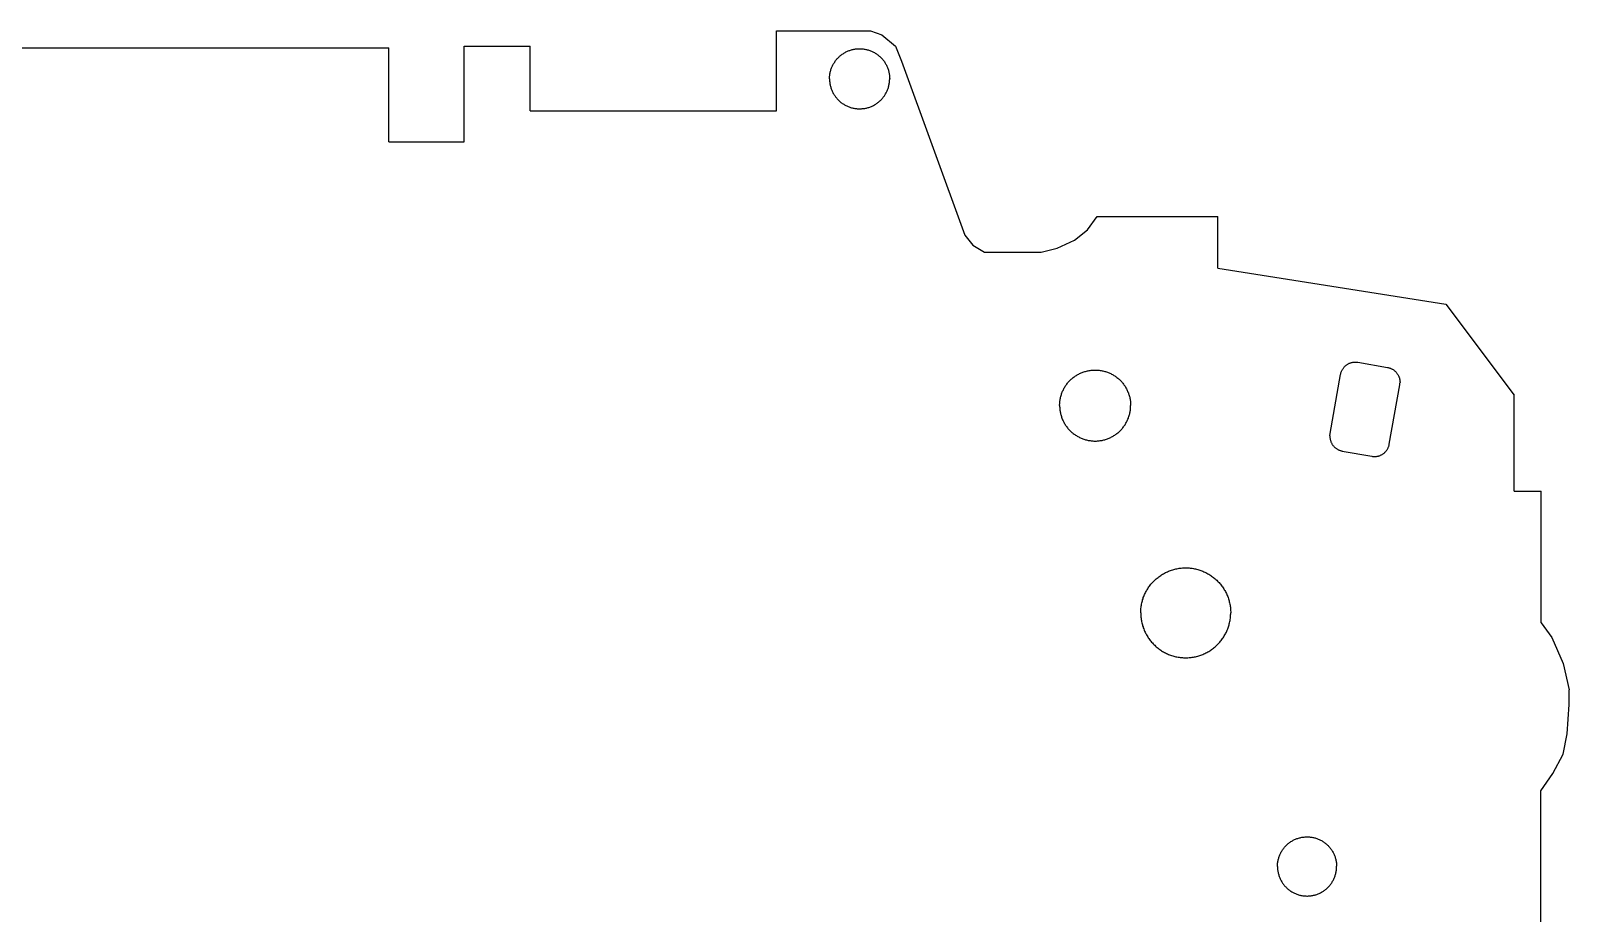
# Model space of a CAD drawing. Header units: inches. Extents: x 1.44 to 6.59, y 1.74 to 4.61.
# Drawn here: x 4.014 to 6.572, y 3.132 to 4.6 of the extents above; entities that cross this region are included whole.
import ezdxf

# ---------------------------------------------------------------- set-up
doc = ezdxf.new("R2010")
doc.units = ezdxf.units.IN
doc.header["$MEASUREMENT"] = 0
doc.layers.add('Mechanical2', color=216, linetype='Continuous')

msp = doc.modelspace()

# ---------------------------------------------------------------- linework, layer by layer
at = {"layer": 'Mechanical2'}
for p, q in [((5.2542, 4.4664), (5.2542, 4.5998)), ((5.2542, 4.5998), (5.4103, 4.5998)), ((5.4103, 4.5998), (5.4294, 4.5931)), ((5.4294, 4.5931), (5.452, 4.5741)), ((3.1827, 4.5715), (4.6092, 4.5715)), ((4.6092, 4.4149), (4.6092, 4.5715)), ((4.7347, 4.4149), (4.7347, 4.5739)), ((4.7347, 4.5739), (4.8442, 4.5739)), ((4.8442, 4.4664), (4.8442, 4.5739)), ((5.355, 4.5534), (5.3559, 4.5544)), ((5.3559, 4.5544), (5.3569, 4.5554)), ((5.3569, 4.5554), (5.3579, 4.5564)), ((5.3579, 4.5564), (5.359, 4.5574)), ((5.359, 4.5574), (5.36, 4.5583)), ((5.36, 4.5583), (5.3611, 4.5592)), ((5.3611, 4.5592), (5.3623, 4.56)), ((5.3623, 4.56), (5.3634, 4.5608)), ((5.3634, 4.5608), (5.3646, 4.5616)), ((5.3646, 4.5616), (5.3657, 4.5624)), ((5.3657, 4.5624), (5.367, 4.5631)), ((5.367, 4.5631), (5.3682, 4.5638)), ((5.3682, 4.5638), (5.3694, 4.5645)), ((5.3694, 4.5645), (5.3707, 4.5651)), ((5.3707, 4.5651), (5.372, 4.5657)), ((5.372, 4.5657), (5.3733, 4.5662)), ((5.3733, 4.5662), (5.3746, 4.5668)), ((5.3746, 4.5668), (5.3759, 4.5672)), ((5.3759, 4.5672), (5.3772, 4.5677)), ((5.3772, 4.5677), (5.3786, 4.5681)), ((5.3786, 4.5681), (5.38, 4.5684)), ((5.38, 4.5684), (5.3813, 4.5688)), ((5.3813, 4.5688), (5.3827, 4.569)), ((5.3827, 4.569), (5.3841, 4.5693)), ((5.3841, 4.5693), (5.3855, 4.5695)), ((5.3855, 4.5695), (5.3869, 4.5697)), ((5.3869, 4.5697), (5.3883, 4.5698)), ((5.3883, 4.5698), (5.3897, 4.5699)), ((5.3897, 4.5699), (5.3911, 4.5699)), ((5.3911, 4.5699), (5.3925, 4.5699)), ((5.3925, 4.5699), (5.3939, 4.5699)), ((5.3939, 4.5699), (5.3953, 4.5698)), ((5.3953, 4.5698), (5.3967, 4.5697)), ((5.3967, 4.5697), (5.3981, 4.5696)), ((5.3981, 4.5696), (5.3995, 4.5694)), ((5.3995, 4.5694), (5.4009, 4.5692)), ((5.4009, 4.5692), (5.4023, 4.5689)), ((5.4023, 4.5689), (5.4037, 4.5686)), ((5.4037, 4.5686), (5.405, 4.5683)), ((5.405, 4.5683), (5.4064, 4.5679)), ((5.4064, 4.5679), (5.4077, 4.5675)), ((5.4077, 4.5675), (5.4091, 4.567)), ((5.4091, 4.567), (5.4104, 4.5665)), ((5.4104, 4.5665), (5.4117, 4.566)), ((5.4117, 4.566), (5.413, 4.5654)), ((5.413, 4.5654), (5.4143, 4.5648)), ((5.4143, 4.5648), (5.4155, 4.5642)), ((5.4155, 4.5642), (5.4167, 4.5635)), ((5.4167, 4.5635), (5.418, 4.5628)), ((5.418, 4.5628), (5.4192, 4.562)), ((5.4192, 4.562), (5.4203, 4.5612)), ((5.4203, 4.5612), (5.4215, 4.5604)), ((5.4215, 4.5604), (5.4226, 4.5596)), ((5.4226, 4.5596), (5.4237, 4.5587)), ((5.4237, 4.5587), (5.4248, 4.5578)), ((5.4248, 4.5578), (5.4259, 4.5569)), ((5.4259, 4.5569), (5.4269, 4.5559)), ((5.4269, 4.5559), (5.4279, 4.5549)), ((5.4279, 4.5549), (5.4289, 4.5539)), ((5.452, 4.5741), (5.4618, 4.5493)), ((5.3429, 4.5284), (5.3431, 4.5297)), ((5.3431, 4.5297), (5.3434, 4.5311)), ((5.3434, 4.5311), (5.3438, 4.5325)), ((5.3438, 4.5325), (5.3441, 4.5338)), ((5.3441, 4.5338), (5.3445, 4.5352)), ((5.3445, 4.5352), (5.345, 4.5365)), ((5.345, 4.5365), (5.3455, 4.5379)), ((5.3455, 4.5379), (5.346, 4.5392)), ((5.346, 4.5392), (5.3466, 4.5405)), ((5.3466, 4.5405), (5.3472, 4.5417)), ((5.3472, 4.5417), (5.3478, 4.543)), ((5.3478, 4.543), (5.3484, 4.5442)), ((5.3484, 4.5442), (5.3492, 4.5455)), ((5.3492, 4.5455), (5.3499, 4.5467)), ((5.3499, 4.5467), (5.3507, 4.5478)), ((5.3507, 4.5478), (5.3515, 4.549)), ((5.3515, 4.549), (5.3523, 4.5501)), ((5.3523, 4.5501), (5.3532, 4.5512)), ((5.3532, 4.5512), (5.3541, 4.5523)), ((5.3541, 4.5523), (5.355, 4.5534)), ((5.4289, 4.5539), (5.4298, 4.5529)), ((5.4298, 4.5529), (5.4307, 4.5518)), ((5.4307, 4.5518), (5.4316, 4.5507)), ((5.4316, 4.5507), (5.4324, 4.5496)), ((5.4324, 4.5496), (5.4333, 4.5484)), ((5.4333, 4.5484), (5.434, 4.5472)), ((5.434, 4.5472), (5.4348, 4.5461)), ((5.4348, 4.5461), (5.4355, 4.5448)), ((5.4355, 4.5448), (5.4362, 4.5436)), ((5.4362, 4.5436), (5.4368, 4.5424)), ((5.4368, 4.5424), (5.4375, 4.5411)), ((5.4375, 4.5411), (5.438, 4.5398)), ((5.438, 4.5398), (5.4386, 4.5385)), ((5.4386, 4.5385), (5.4391, 4.5372)), ((5.4391, 4.5372), (5.4396, 4.5359)), ((5.4396, 4.5359), (5.44, 4.5345)), ((5.44, 4.5345), (5.4404, 4.5332)), ((5.4404, 4.5332), (5.4407, 4.5318)), ((5.4407, 4.5318), (5.441, 4.5304)), ((5.441, 4.5304), (5.4413, 4.5291)), ((5.4413, 4.5291), (5.4416, 4.5277)), ((5.4618, 4.5493), (5.5674, 4.2599)), ((5.3422, 4.5228), (5.3423, 4.5242)), ((5.3422, 4.5214), (5.3422, 4.5228)), ((5.3422, 4.5199), (5.3422, 4.5214)), ((5.3422, 4.5199), (5.3422, 4.5185)), ((5.3422, 4.5185), (5.3422, 4.5171)), ((5.3422, 4.5171), (5.3423, 4.5157)), ((5.3423, 4.5242), (5.3425, 4.5256)), ((5.3423, 4.5157), (5.3425, 4.5143)), ((5.3425, 4.5256), (5.3427, 4.527)), ((5.3425, 4.5143), (5.3427, 4.5129)), ((5.3427, 4.527), (5.3429, 4.5284)), ((5.3427, 4.5129), (5.3429, 4.5115)), ((5.3429, 4.5115), (5.3431, 4.5101)), ((5.3431, 4.5101), (5.3434, 4.5088)), ((5.3434, 4.5088), (5.3438, 4.5074)), ((5.3438, 4.5074), (5.3441, 4.506)), ((5.3441, 4.506), (5.3445, 4.5047)), ((5.3445, 4.5047), (5.345, 4.5034)), ((5.345, 4.5034), (5.3455, 4.502)), ((5.4391, 4.5027), (5.4396, 4.504)), ((5.4396, 4.504), (5.44, 4.5054)), ((5.44, 4.5054), (5.4404, 4.5067)), ((5.4404, 4.5067), (5.4407, 4.5081)), ((5.4407, 4.5081), (5.441, 4.5095)), ((5.441, 4.5095), (5.4413, 4.5108)), ((5.4413, 4.5108), (5.4416, 4.5122)), ((5.4416, 4.5277), (5.4418, 4.5263)), ((5.4416, 4.5122), (5.4418, 4.5136)), ((5.4418, 4.5263), (5.4419, 4.5249)), ((5.4418, 4.5136), (5.4419, 4.515)), ((5.4419, 4.5249), (5.442, 4.5235)), ((5.4419, 4.515), (5.442, 4.5164)), ((5.442, 4.5235), (5.4421, 4.5221)), ((5.442, 4.5164), (5.4421, 4.5178)), ((5.4421, 4.5221), (5.4422, 4.5206)), ((5.4421, 4.5178), (5.4422, 4.5192)), ((5.4422, 4.5192), (5.4422, 4.5206)), ((5.3455, 4.502), (5.346, 4.5007)), ((5.346, 4.5007), (5.3466, 4.4994)), ((5.3466, 4.4994), (5.3472, 4.4982)), ((5.3472, 4.4982), (5.3478, 4.4969)), ((5.3478, 4.4969), (5.3484, 4.4957)), ((5.3484, 4.4957), (5.3492, 4.4944)), ((5.3492, 4.4944), (5.3499, 4.4932)), ((5.3499, 4.4932), (5.3507, 4.4921)), ((5.3507, 4.4921), (5.3515, 4.4909)), ((5.3515, 4.4909), (5.3523, 4.4898)), ((5.3523, 4.4898), (5.3532, 4.4887)), ((5.3532, 4.4887), (5.3541, 4.4876)), ((5.3541, 4.4876), (5.355, 4.4865)), ((5.355, 4.4865), (5.3559, 4.4855)), ((5.3559, 4.4855), (5.3569, 4.4845)), ((5.3569, 4.4845), (5.3579, 4.4835)), ((5.3579, 4.4835), (5.359, 4.4825)), ((5.359, 4.4825), (5.36, 4.4816)), ((5.36, 4.4816), (5.3611, 4.4807)), ((5.3611, 4.4807), (5.3623, 4.4799)), ((5.3623, 4.4799), (5.3634, 4.479)), ((5.3634, 4.479), (5.3646, 4.4782)), ((5.3646, 4.4782), (5.3657, 4.4775)), ((5.3657, 4.4775), (5.367, 4.4768)), ((5.418, 4.4771), (5.4192, 4.4779)), ((5.4192, 4.4779), (5.4203, 4.4786)), ((5.4203, 4.4786), (5.4215, 4.4795)), ((5.4215, 4.4795), (5.4226, 4.4803)), ((5.4226, 4.4803), (5.4237, 4.4812)), ((5.4237, 4.4812), (5.4248, 4.4821)), ((5.4248, 4.4821), (5.4259, 4.483)), ((5.4259, 4.483), (5.4269, 4.484)), ((5.4269, 4.484), (5.4279, 4.485)), ((5.4279, 4.485), (5.4289, 4.486)), ((5.4289, 4.486), (5.4298, 4.487)), ((5.4298, 4.487), (5.4307, 4.4881)), ((5.4307, 4.4881), (5.4316, 4.4892)), ((5.4316, 4.4892), (5.4324, 4.4903)), ((5.4324, 4.4903), (5.4333, 4.4915)), ((5.4333, 4.4915), (5.434, 4.4926)), ((5.434, 4.4926), (5.4348, 4.4938)), ((5.4348, 4.4938), (5.4355, 4.495)), ((5.4355, 4.495), (5.4362, 4.4963)), ((5.4362, 4.4963), (5.4368, 4.4975)), ((5.4368, 4.4975), (5.4375, 4.4988)), ((5.4375, 4.4988), (5.438, 4.5001)), ((5.438, 4.5001), (5.4386, 4.5014)), ((5.4386, 4.5014), (5.4391, 4.5027)), ((4.8442, 4.4664), (5.2542, 4.4664)), ((5.367, 4.4768), (5.3682, 4.4761)), ((5.3682, 4.4761), (5.3694, 4.4754)), ((5.3694, 4.4754), (5.3707, 4.4748)), ((5.3707, 4.4748), (5.372, 4.4742)), ((5.372, 4.4742), (5.3733, 4.4737)), ((5.3733, 4.4737), (5.3746, 4.4731)), ((5.3746, 4.4731), (5.3759, 4.4727)), ((5.3759, 4.4727), (5.3772, 4.4722)), ((5.3772, 4.4722), (5.3786, 4.4718)), ((5.3786, 4.4718), (5.38, 4.4715)), ((5.38, 4.4715), (5.3813, 4.4711)), ((5.3813, 4.4711), (5.3827, 4.4708)), ((5.3827, 4.4708), (5.3841, 4.4706)), ((5.3841, 4.4706), (5.3855, 4.4704)), ((5.3855, 4.4704), (5.3869, 4.4702)), ((5.3869, 4.4702), (5.3883, 4.4701)), ((5.3883, 4.4701), (5.3897, 4.47)), ((5.3897, 4.47), (5.3911, 4.47)), ((5.3911, 4.47), (5.3925, 4.4699)), ((5.3925, 4.4699), (5.3939, 4.47)), ((5.3939, 4.47), (5.3953, 4.47)), ((5.3953, 4.47), (5.3967, 4.4702)), ((5.3967, 4.4702), (5.3981, 4.4703)), ((5.3981, 4.4703), (5.3995, 4.4705)), ((5.3995, 4.4705), (5.4009, 4.4707)), ((5.4009, 4.4707), (5.4023, 4.471)), ((5.4023, 4.471), (5.4037, 4.4713)), ((5.4037, 4.4713), (5.405, 4.4716)), ((5.405, 4.4716), (5.4064, 4.472)), ((5.4064, 4.472), (5.4077, 4.4724)), ((5.4077, 4.4724), (5.4091, 4.4729)), ((5.4091, 4.4729), (5.4104, 4.4734)), ((5.4104, 4.4734), (5.4117, 4.4739)), ((5.4117, 4.4739), (5.413, 4.4745)), ((5.413, 4.4745), (5.4143, 4.4751)), ((5.4143, 4.4751), (5.4155, 4.4757)), ((5.4155, 4.4757), (5.4167, 4.4764)), ((5.4167, 4.4764), (5.418, 4.4771)), ((4.6092, 4.4149), (4.7347, 4.4149)), ((5.7714, 4.2689), (5.787, 4.2908)), ((5.787, 4.2908), (5.9877, 4.2908)), ((5.9877, 4.2051), (5.9877, 4.2908)), ((5.5674, 4.2599), (5.5802, 4.243)), ((5.7207, 4.238), (5.7495, 4.2516)), ((5.7495, 4.2516), (5.7714, 4.2689)), ((5.5802, 4.243), (5.5999, 4.2314)), ((5.5999, 4.2314), (5.6943, 4.2314)), ((5.6943, 4.2314), (5.7207, 4.238)), ((5.9877, 4.2051), (6.3672, 4.145)), ((6.3672, 4.145), (6.4806, 3.9933)), ((6.2, 4.0423), (6.2007, 4.043)), ((6.2007, 4.043), (6.2015, 4.0436)), ((6.2015, 4.0436), (6.2023, 4.0442)), ((6.2023, 4.0442), (6.2031, 4.0447)), ((6.2031, 4.0447), (6.2039, 4.0452)), ((6.2039, 4.0452), (6.2048, 4.0457)), ((6.2048, 4.0457), (6.2057, 4.0462)), ((6.2057, 4.0462), (6.2066, 4.0466)), ((6.2066, 4.0466), (6.2075, 4.047)), ((6.2075, 4.047), (6.2084, 4.0473)), ((6.2084, 4.0473), (6.2093, 4.0476)), ((6.2093, 4.0476), (6.2103, 4.0479)), ((6.2103, 4.0479), (6.2112, 4.0481)), ((6.2112, 4.0481), (6.2122, 4.0483)), ((6.2122, 4.0483), (6.2132, 4.0485)), ((6.2132, 4.0485), (6.2141, 4.0486)), ((6.2141, 4.0486), (6.2151, 4.0486)), ((6.2151, 4.0486), (6.2161, 4.0487)), ((6.2161, 4.0487), (6.2171, 4.0487)), ((6.2171, 4.0487), (6.2181, 4.0487)), ((6.2181, 4.0487), (6.219, 4.0486)), ((6.219, 4.0486), (6.22, 4.0485)), ((6.22, 4.0485), (6.221, 4.0483)), ((6.221, 4.0483), (6.2702, 4.0396)), ((5.7408, 4.0167), (5.7418, 4.0178)), ((5.7418, 4.0178), (5.7429, 4.0189)), ((5.7429, 4.0189), (5.7441, 4.02)), ((5.7441, 4.02), (5.7452, 4.021)), ((5.7452, 4.021), (5.7464, 4.022)), ((5.7464, 4.022), (5.7476, 4.0229)), ((5.7476, 4.0229), (5.7488, 4.0239)), ((5.7488, 4.0239), (5.75, 4.0248)), ((5.75, 4.0248), (5.7513, 4.0256)), ((5.7513, 4.0256), (5.7526, 4.0264)), ((5.7526, 4.0264), (5.7539, 4.0272)), ((5.7539, 4.0272), (5.7552, 4.028)), ((5.7552, 4.028), (5.7566, 4.0287)), ((5.7566, 4.0287), (5.758, 4.0294)), ((5.758, 4.0294), (5.7593, 4.0301)), ((5.7593, 4.0301), (5.7607, 4.0307)), ((5.7607, 4.0307), (5.7622, 4.0313)), ((5.7622, 4.0313), (5.7636, 4.0318)), ((5.7636, 4.0318), (5.765, 4.0323)), ((5.765, 4.0323), (5.7665, 4.0328)), ((5.7665, 4.0328), (5.768, 4.0332)), ((5.768, 4.0332), (5.7695, 4.0336)), ((5.7695, 4.0336), (5.7709, 4.034)), ((5.7709, 4.034), (5.7724, 4.0343)), ((5.7724, 4.0343), (5.774, 4.0346)), ((5.774, 4.0346), (5.7755, 4.0348)), ((5.7755, 4.0348), (5.777, 4.035)), ((5.777, 4.035), (5.7785, 4.0352)), ((5.7785, 4.0352), (5.78, 4.0353)), ((5.78, 4.0353), (5.7816, 4.0354)), ((5.7816, 4.0354), (5.7831, 4.0354)), ((5.7831, 4.0354), (5.7846, 4.0354)), ((5.7846, 4.0354), (5.7862, 4.0354)), ((5.7862, 4.0354), (5.7877, 4.0353)), ((5.7877, 4.0353), (5.7892, 4.0352)), ((5.7892, 4.0352), (5.7908, 4.035)), ((5.7908, 4.035), (5.7923, 4.0348)), ((5.7923, 4.0348), (5.7938, 4.0346)), ((5.7938, 4.0346), (5.7953, 4.0343)), ((5.7953, 4.0343), (5.7968, 4.034)), ((5.7968, 4.034), (5.7983, 4.0336)), ((5.7983, 4.0336), (5.7998, 4.0332)), ((5.7998, 4.0332), (5.8012, 4.0328)), ((5.8012, 4.0328), (5.8027, 4.0323)), ((5.8027, 4.0323), (5.8042, 4.0318)), ((5.8042, 4.0318), (5.8056, 4.0313)), ((5.8056, 4.0313), (5.807, 4.0307)), ((5.807, 4.0307), (5.8084, 4.0301)), ((5.8084, 4.0301), (5.8098, 4.0294)), ((5.8098, 4.0294), (5.8112, 4.0287)), ((5.8112, 4.0287), (5.8125, 4.028)), ((5.8125, 4.028), (5.8138, 4.0272)), ((5.8138, 4.0272), (5.8152, 4.0264)), ((5.8152, 4.0264), (5.8164, 4.0256)), ((5.8164, 4.0256), (5.8177, 4.0248)), ((5.8177, 4.0248), (5.819, 4.0239)), ((5.819, 4.0239), (5.8202, 4.0229)), ((5.8202, 4.0229), (5.8214, 4.022)), ((5.8214, 4.022), (5.8226, 4.021)), ((5.8226, 4.021), (5.8237, 4.02)), ((5.8237, 4.02), (5.8248, 4.0189)), ((5.8248, 4.0189), (5.8259, 4.0178)), ((5.8259, 4.0178), (5.827, 4.0167)), ((6.1747, 3.9296), (6.192, 4.028)), ((6.192, 4.028), (6.1922, 4.029)), ((6.1922, 4.029), (6.1924, 4.03)), ((6.1924, 4.03), (6.1927, 4.0309)), ((6.1927, 4.0309), (6.193, 4.0318)), ((6.193, 4.0318), (6.1933, 4.0328)), ((6.1933, 4.0328), (6.1937, 4.0337)), ((6.1937, 4.0337), (6.1941, 4.0346)), ((6.1941, 4.0346), (6.1946, 4.0354)), ((6.1946, 4.0354), (6.195, 4.0363)), ((6.195, 4.0363), (6.1956, 4.0371)), ((6.1956, 4.0371), (6.1961, 4.0379)), ((6.1961, 4.0379), (6.1967, 4.0387)), ((6.1967, 4.0387), (6.1973, 4.0395)), ((6.1973, 4.0395), (6.1979, 4.0403)), ((6.1979, 4.0403), (6.1986, 4.041)), ((6.1986, 4.041), (6.1993, 4.0417)), ((6.1993, 4.0417), (6.2, 4.0423)), ((6.2702, 4.0396), (6.2712, 4.0394)), ((6.2712, 4.0394), (6.2721, 4.0392)), ((6.2721, 4.0392), (6.2731, 4.0389)), ((6.2731, 4.0389), (6.274, 4.0386)), ((6.274, 4.0386), (6.2749, 4.0383)), ((6.2749, 4.0383), (6.2758, 4.0379)), ((6.2758, 4.0379), (6.2767, 4.0375)), ((6.2767, 4.0375), (6.2776, 4.0371)), ((6.2776, 4.0371), (6.2785, 4.0366)), ((6.2785, 4.0366), (6.2793, 4.0361)), ((6.2793, 4.0361), (6.2801, 4.0355)), ((6.2801, 4.0355), (6.2809, 4.035)), ((6.2809, 4.035), (6.2817, 4.0344)), ((6.2817, 4.0344), (6.2824, 4.0337)), ((6.2824, 4.0337), (6.2832, 4.0331)), ((6.2832, 4.0331), (6.2839, 4.0324)), ((6.2839, 4.0324), (6.2845, 4.0317)), ((6.2845, 4.0317), (6.2852, 4.0309)), ((6.2852, 4.0309), (6.2858, 4.0301)), ((6.2858, 4.0301), (6.2864, 4.0293)), ((6.2864, 4.0293), (6.2869, 4.0285)), ((6.2869, 4.0285), (6.2874, 4.0277)), ((6.2874, 4.0277), (6.2879, 4.0268)), ((6.2879, 4.0268), (6.2883, 4.026)), ((6.2883, 4.026), (6.2888, 4.0251)), ((6.2888, 4.0251), (6.2891, 4.0242)), ((6.2891, 4.0242), (6.2895, 4.0232)), ((6.2895, 4.0232), (6.2898, 4.0223)), ((6.2898, 4.0223), (6.2901, 4.0214)), ((6.2901, 4.0214), (6.2903, 4.0204)), ((6.2903, 4.0204), (6.2905, 4.0195)), ((6.2905, 4.0195), (6.2906, 4.0185)), ((6.2906, 4.0185), (6.2907, 4.0175)), ((6.2907, 4.0175), (6.2908, 4.0165)), ((5.7264, 3.99), (5.7268, 3.9915)), ((5.7268, 3.9915), (5.7272, 3.993)), ((5.7272, 3.993), (5.7277, 3.9945)), ((5.7277, 3.9945), (5.7281, 3.9959)), ((5.7281, 3.9959), (5.7287, 3.9974)), ((5.7287, 3.9974), (5.7292, 3.9988)), ((5.7292, 3.9988), (5.7298, 4.0002)), ((5.7298, 4.0002), (5.7305, 4.0016)), ((5.7305, 4.0016), (5.7311, 4.003)), ((5.7311, 4.003), (5.7319, 4.0043)), ((5.7319, 4.0043), (5.7326, 4.0057)), ((5.7326, 4.0057), (5.7334, 4.007)), ((5.7334, 4.007), (5.7342, 4.0083)), ((5.7342, 4.0083), (5.735, 4.0096)), ((5.735, 4.0096), (5.7359, 4.0108)), ((5.7359, 4.0108), (5.7368, 4.0121)), ((5.7368, 4.0121), (5.7378, 4.0133)), ((5.7378, 4.0133), (5.7387, 4.0144)), ((5.7387, 4.0144), (5.7397, 4.0156)), ((5.7397, 4.0156), (5.7408, 4.0167)), ((5.827, 4.0167), (5.828, 4.0156)), ((5.828, 4.0156), (5.829, 4.0144)), ((5.829, 4.0144), (5.83, 4.0133)), ((5.83, 4.0133), (5.8309, 4.0121)), ((5.8309, 4.0121), (5.8318, 4.0108)), ((5.8318, 4.0108), (5.8327, 4.0096)), ((5.8327, 4.0096), (5.8336, 4.0083)), ((5.8336, 4.0083), (5.8344, 4.007)), ((5.8344, 4.007), (5.8351, 4.0057)), ((5.8351, 4.0057), (5.8359, 4.0043)), ((5.8359, 4.0043), (5.8366, 4.003)), ((5.8366, 4.003), (5.8373, 4.0016)), ((5.8373, 4.0016), (5.8379, 4.0002)), ((5.8379, 4.0002), (5.8385, 3.9988)), ((5.8385, 3.9988), (5.8391, 3.9974)), ((5.8391, 3.9974), (5.8396, 3.9959)), ((5.8396, 3.9959), (5.8401, 3.9945)), ((5.8401, 3.9945), (5.8405, 3.993)), ((5.8405, 3.993), (5.841, 3.9915)), ((5.841, 3.9915), (5.8413, 3.99)), ((6.2731, 3.9122), (6.2905, 4.0107)), ((6.2905, 4.0107), (6.2906, 4.0116)), ((6.2906, 4.0116), (6.2908, 4.0126)), ((6.2908, 4.0165), (6.2909, 4.0156)), ((6.2908, 4.0136), (6.2909, 4.0146)), ((6.2908, 4.0126), (6.2908, 4.0136)), ((6.2909, 4.0156), (6.2909, 4.0146)), ((6.4806, 3.8341), (6.4806, 3.9933)), ((5.7248, 3.9779), (5.7249, 3.9794)), ((5.7248, 3.9764), (5.7248, 3.9779)), ((5.7248, 3.9764), (5.7248, 3.9748)), ((5.7248, 3.9748), (5.7249, 3.9733)), ((5.7249, 3.9794), (5.725, 3.981)), ((5.7249, 3.9733), (5.725, 3.9718)), ((5.725, 3.981), (5.7251, 3.9825)), ((5.725, 3.9718), (5.7251, 3.9702)), ((5.7251, 3.9825), (5.7253, 3.984)), ((5.7251, 3.9702), (5.7253, 3.9687)), ((5.7253, 3.984), (5.7255, 3.9855)), ((5.7253, 3.9687), (5.7255, 3.9672)), ((5.7255, 3.9855), (5.7258, 3.987)), ((5.7255, 3.9672), (5.7258, 3.9657)), ((5.7258, 3.987), (5.7261, 3.9885)), ((5.7261, 3.9885), (5.7264, 3.99)), ((5.8413, 3.99), (5.8417, 3.9885)), ((5.8417, 3.9885), (5.842, 3.987)), ((5.842, 3.987), (5.8422, 3.9855)), ((5.842, 3.9657), (5.8422, 3.9672)), ((5.8422, 3.9855), (5.8424, 3.984)), ((5.8422, 3.9672), (5.8424, 3.9687)), ((5.8424, 3.984), (5.8426, 3.9825)), ((5.8424, 3.9687), (5.8426, 3.9702)), ((5.8426, 3.9825), (5.8428, 3.981)), ((5.8426, 3.9702), (5.8428, 3.9718)), ((5.8428, 3.981), (5.8429, 3.9794)), ((5.8428, 3.9718), (5.8429, 3.9733)), ((5.8429, 3.9794), (5.8429, 3.9779)), ((5.8429, 3.9779), (5.8429, 3.9764)), ((5.8429, 3.9748), (5.8429, 3.9764)), ((5.8429, 3.9733), (5.8429, 3.9748)), ((5.7258, 3.9657), (5.7261, 3.9642)), ((5.7261, 3.9642), (5.7264, 3.9627)), ((5.7264, 3.9627), (5.7268, 3.9612)), ((5.7268, 3.9612), (5.7272, 3.9597)), ((5.7272, 3.9597), (5.7277, 3.9583)), ((5.7277, 3.9583), (5.7281, 3.9568)), ((5.7281, 3.9568), (5.7287, 3.9554)), ((5.7287, 3.9554), (5.7292, 3.9539)), ((5.7292, 3.9539), (5.7298, 3.9525)), ((5.7298, 3.9525), (5.7305, 3.9511)), ((5.7305, 3.9511), (5.7311, 3.9497)), ((5.7311, 3.9497), (5.7319, 3.9484)), ((5.7319, 3.9484), (5.7326, 3.947)), ((5.7326, 3.947), (5.7334, 3.9457)), ((5.7334, 3.9457), (5.7342, 3.9444)), ((5.7342, 3.9444), (5.735, 3.9431)), ((5.735, 3.9431), (5.7359, 3.9419)), ((5.7359, 3.9419), (5.7368, 3.9407)), ((5.7368, 3.9407), (5.7378, 3.9394)), ((5.83, 3.9394), (5.8309, 3.9407)), ((5.8309, 3.9407), (5.8318, 3.9419)), ((5.8318, 3.9419), (5.8327, 3.9431)), ((5.8327, 3.9431), (5.8336, 3.9444)), ((5.8336, 3.9444), (5.8344, 3.9457)), ((5.8344, 3.9457), (5.8351, 3.947)), ((5.8351, 3.947), (5.8359, 3.9484)), ((5.8359, 3.9484), (5.8366, 3.9497)), ((5.8366, 3.9497), (5.8373, 3.9511)), ((5.8373, 3.9511), (5.8379, 3.9525)), ((5.8379, 3.9525), (5.8385, 3.9539)), ((5.8385, 3.9539), (5.8391, 3.9554)), ((5.8391, 3.9554), (5.8396, 3.9568)), ((5.8396, 3.9568), (5.8401, 3.9583)), ((5.8401, 3.9583), (5.8405, 3.9597)), ((5.8405, 3.9597), (5.841, 3.9612)), ((5.841, 3.9612), (5.8413, 3.9627)), ((5.8413, 3.9627), (5.8417, 3.9642)), ((5.8417, 3.9642), (5.842, 3.9657)), ((5.7378, 3.9394), (5.7387, 3.9383)), ((5.7387, 3.9383), (5.7397, 3.9371)), ((5.7397, 3.9371), (5.7408, 3.936)), ((5.7408, 3.936), (5.7418, 3.9349)), ((5.7418, 3.9349), (5.7429, 3.9338)), ((5.7429, 3.9338), (5.7441, 3.9327)), ((5.7441, 3.9327), (5.7452, 3.9317)), ((5.7452, 3.9317), (5.7464, 3.9307)), ((5.7464, 3.9307), (5.7476, 3.9298)), ((5.7476, 3.9298), (5.7488, 3.9288)), ((5.7488, 3.9288), (5.75, 3.928)), ((5.75, 3.928), (5.7513, 3.9271)), ((5.7513, 3.9271), (5.7526, 3.9263)), ((5.7526, 3.9263), (5.7539, 3.9255)), ((5.7539, 3.9255), (5.7552, 3.9247)), ((5.7552, 3.9247), (5.7566, 3.924)), ((5.7566, 3.924), (5.758, 3.9233)), ((5.758, 3.9233), (5.7593, 3.9226)), ((5.7593, 3.9226), (5.7607, 3.922)), ((5.7607, 3.922), (5.7622, 3.9214)), ((5.7622, 3.9214), (5.7636, 3.9209)), ((5.7636, 3.9209), (5.765, 3.9204)), ((5.765, 3.9204), (5.7665, 3.9199)), ((5.7665, 3.9199), (5.768, 3.9195)), ((5.768, 3.9195), (5.7695, 3.9191)), ((5.7695, 3.9191), (5.7709, 3.9187)), ((5.7709, 3.9187), (5.7724, 3.9184)), ((5.7724, 3.9184), (5.774, 3.9181)), ((5.774, 3.9181), (5.7755, 3.9179)), ((5.7755, 3.9179), (5.777, 3.9177)), ((5.777, 3.9177), (5.7785, 3.9175)), ((5.7785, 3.9175), (5.78, 3.9174)), ((5.78, 3.9174), (5.7816, 3.9173)), ((5.7816, 3.9173), (5.7831, 3.9173)), ((5.7831, 3.9173), (5.7846, 3.9173)), ((5.7846, 3.9173), (5.7862, 3.9173)), ((5.7862, 3.9173), (5.7877, 3.9174)), ((5.7877, 3.9174), (5.7892, 3.9175)), ((5.7892, 3.9175), (5.7908, 3.9177)), ((5.7908, 3.9177), (5.7923, 3.9179)), ((5.7923, 3.9179), (5.7938, 3.9181)), ((5.7938, 3.9181), (5.7953, 3.9184)), ((5.7953, 3.9184), (5.7968, 3.9187)), ((5.7968, 3.9187), (5.7983, 3.9191)), ((5.7983, 3.9191), (5.7998, 3.9195)), ((5.7998, 3.9195), (5.8012, 3.9199)), ((5.8012, 3.9199), (5.8027, 3.9204)), ((5.8027, 3.9204), (5.8042, 3.9209)), ((5.8042, 3.9209), (5.8056, 3.9214)), ((5.8056, 3.9214), (5.807, 3.922)), ((5.807, 3.922), (5.8084, 3.9226)), ((5.8084, 3.9226), (5.8098, 3.9233)), ((5.8098, 3.9233), (5.8112, 3.924)), ((5.8112, 3.924), (5.8125, 3.9247)), ((5.8125, 3.9247), (5.8138, 3.9255)), ((5.8138, 3.9255), (5.8152, 3.9263)), ((5.8152, 3.9263), (5.8164, 3.9271)), ((5.8164, 3.9271), (5.8177, 3.928)), ((5.8177, 3.928), (5.819, 3.9288)), ((5.819, 3.9288), (5.8202, 3.9298)), ((5.8202, 3.9298), (5.8214, 3.9307)), ((5.8214, 3.9307), (5.8226, 3.9317)), ((5.8226, 3.9317), (5.8237, 3.9327)), ((5.8237, 3.9327), (5.8248, 3.9338)), ((5.8248, 3.9338), (5.8259, 3.9349)), ((5.8259, 3.9349), (5.827, 3.936)), ((5.827, 3.936), (5.828, 3.9371)), ((5.828, 3.9371), (5.829, 3.9383)), ((5.829, 3.9383), (5.83, 3.9394)), ((6.1743, 3.9266), (6.1744, 3.9276)), ((6.1743, 3.9257), (6.1743, 3.9266)), ((6.1743, 3.9257), (6.1743, 3.9247)), ((6.1743, 3.9247), (6.1743, 3.9237)), ((6.1743, 3.9237), (6.1744, 3.9227)), ((6.1744, 3.9276), (6.1745, 3.9286)), ((6.1744, 3.9227), (6.1745, 3.9217)), ((6.1745, 3.9286), (6.1747, 3.9296)), ((6.1745, 3.9217), (6.1747, 3.9208)), ((6.1747, 3.9208), (6.1749, 3.9198)), ((6.1749, 3.9198), (6.1751, 3.9188)), ((6.1751, 3.9188), (6.1754, 3.9179)), ((6.1754, 3.9179), (6.1757, 3.917)), ((6.1757, 3.917), (6.176, 3.9161)), ((6.176, 3.9161), (6.1764, 3.9151)), ((6.1764, 3.9151), (6.1768, 3.9143)), ((6.1768, 3.9143), (6.1773, 3.9134)), ((6.1773, 3.9134), (6.1777, 3.9125)), ((6.1777, 3.9125), (6.1782, 3.9117)), ((6.1782, 3.9117), (6.1788, 3.9109)), ((6.1788, 3.9109), (6.1794, 3.9101)), ((6.1794, 3.9101), (6.18, 3.9093)), ((6.18, 3.9093), (6.1806, 3.9086)), ((6.1806, 3.9086), (6.1813, 3.9078)), ((6.1813, 3.9078), (6.182, 3.9072)), ((6.182, 3.9072), (6.1827, 3.9065)), ((6.1827, 3.9065), (6.1835, 3.9059)), ((6.1835, 3.9059), (6.1842, 3.9052)), ((6.1842, 3.9052), (6.185, 3.9047)), ((6.185, 3.9047), (6.1858, 3.9041)), ((6.1858, 3.9041), (6.1867, 3.9036)), ((6.1867, 3.9036), (6.1875, 3.9031)), ((6.1875, 3.9031), (6.1884, 3.9027)), ((6.1884, 3.9027), (6.1893, 3.9023)), ((6.1893, 3.9023), (6.1902, 3.9019)), ((6.1902, 3.9019), (6.1911, 3.9016)), ((6.1911, 3.9016), (6.1921, 3.9013)), ((6.1921, 3.9013), (6.193, 3.901)), ((6.193, 3.901), (6.194, 3.9008)), ((6.194, 3.9008), (6.1949, 3.9006)), ((6.1949, 3.9006), (6.2442, 3.8919)), ((6.2442, 3.8919), (6.2451, 3.8918)), ((6.2451, 3.8918), (6.2461, 3.8916)), ((6.2461, 3.8916), (6.2471, 3.8916)), ((6.2471, 3.8916), (6.2481, 3.8915)), ((6.2481, 3.8915), (6.2491, 3.8915)), ((6.2491, 3.8915), (6.25, 3.8916)), ((6.25, 3.8916), (6.251, 3.8917)), ((6.251, 3.8917), (6.252, 3.8918)), ((6.252, 3.8918), (6.253, 3.8919)), ((6.253, 3.8919), (6.2539, 3.8921)), ((6.2539, 3.8921), (6.2549, 3.8923)), ((6.2549, 3.8923), (6.2558, 3.8926)), ((6.2558, 3.8926), (6.2568, 3.8929)), ((6.2568, 3.8929), (6.2577, 3.8933)), ((6.2577, 3.8933), (6.2586, 3.8936)), ((6.2586, 3.8936), (6.2595, 3.8941)), ((6.2595, 3.8941), (6.2603, 3.8945)), ((6.2603, 3.8945), (6.2612, 3.895)), ((6.2612, 3.895), (6.262, 3.8955)), ((6.262, 3.8955), (6.2629, 3.896)), ((6.2629, 3.896), (6.2636, 3.8966)), ((6.2636, 3.8966), (6.2644, 3.8972)), ((6.2644, 3.8972), (6.2652, 3.8979)), ((6.2652, 3.8979), (6.2659, 3.8985)), ((6.2659, 3.8985), (6.2666, 3.8992)), ((6.2666, 3.8992), (6.2672, 3.9)), ((6.2672, 3.9), (6.2679, 3.9007)), ((6.2679, 3.9007), (6.2685, 3.9015)), ((6.2685, 3.9015), (6.2691, 3.9023)), ((6.2691, 3.9023), (6.2696, 3.9031)), ((6.2696, 3.9031), (6.2701, 3.9039)), ((6.2701, 3.9039), (6.2706, 3.9048)), ((6.2706, 3.9048), (6.271, 3.9057)), ((6.271, 3.9057), (6.2714, 3.9066)), ((6.2714, 3.9066), (6.2718, 3.9075)), ((6.2718, 3.9075), (6.2722, 3.9084)), ((6.2722, 3.9084), (6.2725, 3.9093)), ((6.2725, 3.9093), (6.2727, 3.9103)), ((6.2727, 3.9103), (6.2729, 3.9112)), ((6.2729, 3.9112), (6.2731, 3.9122)), ((6.4806, 3.8341), (6.5255, 3.8341)), ((6.5255, 3.6146), (6.5255, 3.8341)), ((5.8803, 3.6831), (5.8816, 3.6844)), ((5.8816, 3.6844), (5.8829, 3.6857)), ((5.8829, 3.6857), (5.8842, 3.6869)), ((5.8842, 3.6869), (5.8856, 3.6882)), ((5.8856, 3.6882), (5.887, 3.6893)), ((5.887, 3.6893), (5.8885, 3.6905)), ((5.8885, 3.6905), (5.8899, 3.6916)), ((5.8899, 3.6916), (5.8914, 3.6927)), ((5.8914, 3.6927), (5.8929, 3.6937)), ((5.8929, 3.6937), (5.8945, 3.6947)), ((5.8945, 3.6947), (5.896, 3.6957)), ((5.896, 3.6957), (5.8976, 3.6966)), ((5.8976, 3.6966), (5.8992, 3.6975)), ((5.8992, 3.6975), (5.9008, 3.6983)), ((5.9008, 3.6983), (5.9025, 3.6991)), ((5.9025, 3.6991), (5.9042, 3.6999)), ((5.9042, 3.6999), (5.9059, 3.7006)), ((5.9059, 3.7006), (5.9076, 3.7013)), ((5.9076, 3.7013), (5.9093, 3.702)), ((5.9093, 3.702), (5.911, 3.7025)), ((5.911, 3.7025), (5.9128, 3.7031)), ((5.9128, 3.7031), (5.9145, 3.7036)), ((5.9145, 3.7036), (5.9163, 3.7041)), ((5.9163, 3.7041), (5.9181, 3.7045)), ((5.9181, 3.7045), (5.9199, 3.7049)), ((5.9199, 3.7049), (5.9217, 3.7052)), ((5.9217, 3.7052), (5.9235, 3.7055)), ((5.9235, 3.7055), (5.9253, 3.7058)), ((5.9253, 3.7058), (5.9271, 3.706)), ((5.9271, 3.706), (5.929, 3.7061)), ((5.929, 3.7061), (5.9308, 3.7062)), ((5.9308, 3.7062), (5.9326, 3.7063)), ((5.9326, 3.7063), (5.9345, 3.7063)), ((5.9345, 3.7063), (5.9363, 3.7063)), ((5.9363, 3.7063), (5.9381, 3.7062)), ((5.9381, 3.7062), (5.94, 3.7061)), ((5.94, 3.7061), (5.9418, 3.706)), ((5.9418, 3.706), (5.9436, 3.7058)), ((5.9436, 3.7058), (5.9455, 3.7055)), ((5.9455, 3.7055), (5.9473, 3.7052)), ((5.9473, 3.7052), (5.9491, 3.7049)), ((5.9491, 3.7049), (5.9509, 3.7045)), ((5.9509, 3.7045), (5.9526, 3.7041)), ((5.9526, 3.7041), (5.9544, 3.7036)), ((5.9544, 3.7036), (5.9562, 3.7031)), ((5.9562, 3.7031), (5.9579, 3.7025)), ((5.9579, 3.7025), (5.9597, 3.702)), ((5.9597, 3.702), (5.9614, 3.7013)), ((5.9614, 3.7013), (5.9631, 3.7006)), ((5.9631, 3.7006), (5.9648, 3.6999)), ((5.9648, 3.6999), (5.9665, 3.6991)), ((5.9665, 3.6991), (5.9681, 3.6983)), ((5.9681, 3.6983), (5.9697, 3.6975)), ((5.9697, 3.6975), (5.9713, 3.6966)), ((5.9713, 3.6966), (5.9729, 3.6957)), ((5.9729, 3.6957), (5.9745, 3.6947)), ((5.9745, 3.6947), (5.976, 3.6937)), ((5.976, 3.6937), (5.9775, 3.6927)), ((5.9775, 3.6927), (5.979, 3.6916)), ((5.979, 3.6916), (5.9805, 3.6905)), ((5.9805, 3.6905), (5.9819, 3.6893)), ((5.9819, 3.6893), (5.9833, 3.6882)), ((5.9833, 3.6882), (5.9847, 3.6869)), ((5.9847, 3.6869), (5.9861, 3.6857)), ((5.9861, 3.6857), (5.9874, 3.6844)), ((5.9874, 3.6844), (5.9886, 3.6831)), ((5.8647, 3.6584), (5.8654, 3.6601)), ((5.8654, 3.6601), (5.8661, 3.6618)), ((5.8661, 3.6618), (5.8669, 3.6635)), ((5.8669, 3.6635), (5.8677, 3.6652)), ((5.8677, 3.6652), (5.8685, 3.6668)), ((5.8685, 3.6668), (5.8694, 3.6684)), ((5.8694, 3.6684), (5.8703, 3.67)), ((5.8703, 3.67), (5.8713, 3.6715)), ((5.8713, 3.6715), (5.8723, 3.6731)), ((5.8723, 3.6731), (5.8733, 3.6746)), ((5.8733, 3.6746), (5.8744, 3.6761)), ((5.8744, 3.6761), (5.8755, 3.6775)), ((5.8755, 3.6775), (5.8767, 3.679)), ((5.8767, 3.679), (5.8778, 3.6804)), ((5.8778, 3.6804), (5.8791, 3.6818)), ((5.8791, 3.6818), (5.8803, 3.6831)), ((5.9886, 3.6831), (5.9899, 3.6818)), ((5.9899, 3.6818), (5.9911, 3.6804)), ((5.9911, 3.6804), (5.9923, 3.679)), ((5.9923, 3.679), (5.9934, 3.6775)), ((5.9934, 3.6775), (5.9946, 3.6761)), ((5.9946, 3.6761), (5.9956, 3.6746)), ((5.9956, 3.6746), (5.9967, 3.6731)), ((5.9967, 3.6731), (5.9977, 3.6715)), ((5.9977, 3.6715), (5.9986, 3.67)), ((5.9986, 3.67), (5.9996, 3.6684)), ((5.9996, 3.6684), (6.0004, 3.6668)), ((6.0004, 3.6668), (6.0013, 3.6652)), ((6.0013, 3.6652), (6.0021, 3.6635)), ((6.0021, 3.6635), (6.0029, 3.6618)), ((6.0029, 3.6618), (6.0036, 3.6601)), ((6.0036, 3.6601), (6.0043, 3.6584)), ((5.8597, 3.6334), (5.8598, 3.6352)), ((5.8597, 3.6315), (5.8597, 3.6334)), ((5.8598, 3.6352), (5.8599, 3.637)), ((5.8599, 3.637), (5.86, 3.6389)), ((5.86, 3.6389), (5.8602, 3.6407)), ((5.8602, 3.6407), (5.8605, 3.6425)), ((5.8605, 3.6425), (5.8608, 3.6443)), ((5.8608, 3.6443), (5.8611, 3.6461)), ((5.8611, 3.6461), (5.8615, 3.6479)), ((5.8615, 3.6479), (5.8619, 3.6497)), ((5.8619, 3.6497), (5.8624, 3.6515)), ((5.8624, 3.6515), (5.8629, 3.6532)), ((5.8629, 3.6532), (5.8635, 3.655)), ((5.8635, 3.655), (5.864, 3.6567)), ((5.864, 3.6567), (5.8647, 3.6584)), ((6.0043, 3.6584), (6.0049, 3.6567)), ((6.0049, 3.6567), (6.0055, 3.655)), ((6.0055, 3.655), (6.0061, 3.6532)), ((6.0061, 3.6532), (6.0066, 3.6515)), ((6.0066, 3.6515), (6.007, 3.6497)), ((6.007, 3.6497), (6.0075, 3.6479)), ((6.0075, 3.6479), (6.0078, 3.6461)), ((6.0078, 3.6461), (6.0082, 3.6443)), ((6.0082, 3.6443), (6.0085, 3.6425)), ((6.0085, 3.6425), (6.0087, 3.6407)), ((6.0087, 3.6407), (6.0089, 3.6389)), ((6.0089, 3.6389), (6.0091, 3.637)), ((6.0091, 3.637), (6.0092, 3.6352)), ((6.0092, 3.6352), (6.0093, 3.6334)), ((6.0093, 3.6334), (6.0093, 3.6315)), ((5.8597, 3.6315), (5.8597, 3.6297)), ((5.8597, 3.6297), (5.8598, 3.6279)), ((5.8598, 3.6279), (5.8599, 3.626)), ((5.8599, 3.626), (5.86, 3.6242)), ((5.86, 3.6242), (5.8602, 3.6224)), ((5.8602, 3.6224), (5.8605, 3.6205)), ((5.8605, 3.6205), (5.8608, 3.6187)), ((5.8608, 3.6187), (5.8611, 3.6169)), ((5.8611, 3.6169), (5.8615, 3.6151)), ((5.8615, 3.6151), (5.8619, 3.6134)), ((5.8619, 3.6134), (5.8624, 3.6116)), ((5.8624, 3.6116), (5.8629, 3.6098)), ((5.8629, 3.6098), (5.8635, 3.6081)), ((5.8635, 3.6081), (5.864, 3.6063)), ((6.0049, 3.6063), (6.0055, 3.6081)), ((6.0055, 3.6081), (6.0061, 3.6098)), ((6.0061, 3.6098), (6.0066, 3.6116)), ((6.0066, 3.6116), (6.007, 3.6134)), ((6.007, 3.6134), (6.0075, 3.6151)), ((6.0075, 3.6151), (6.0078, 3.6169)), ((6.0078, 3.6169), (6.0082, 3.6187)), ((6.0082, 3.6187), (6.0085, 3.6205)), ((6.0085, 3.6205), (6.0087, 3.6224)), ((6.0087, 3.6224), (6.0089, 3.6242)), ((6.0089, 3.6242), (6.0091, 3.626)), ((6.0091, 3.626), (6.0092, 3.6279)), ((6.0092, 3.6279), (6.0093, 3.6297)), ((6.0093, 3.6297), (6.0093, 3.6315)), ((6.5255, 3.6146), (6.5434, 3.5907)), ((5.864, 3.6063), (5.8647, 3.6046)), ((5.8647, 3.6046), (5.8654, 3.6029)), ((5.8654, 3.6029), (5.8661, 3.6012)), ((5.8661, 3.6012), (5.8669, 3.5995)), ((5.8669, 3.5995), (5.8677, 3.5979)), ((5.8677, 3.5979), (5.8685, 3.5963)), ((5.8685, 3.5963), (5.8694, 3.5947)), ((5.8694, 3.5947), (5.8703, 3.5931)), ((5.8703, 3.5931), (5.8713, 3.5915)), ((5.8713, 3.5915), (5.8723, 3.59)), ((5.8723, 3.59), (5.8733, 3.5885)), ((5.8733, 3.5885), (5.8744, 3.587)), ((5.8744, 3.587), (5.8755, 3.5855)), ((5.8755, 3.5855), (5.8767, 3.5841)), ((5.8767, 3.5841), (5.8778, 3.5827)), ((5.8778, 3.5827), (5.8791, 3.5813)), ((5.9899, 3.5813), (5.9911, 3.5827)), ((5.9911, 3.5827), (5.9923, 3.5841)), ((5.9923, 3.5841), (5.9934, 3.5855)), ((5.9934, 3.5855), (5.9946, 3.587)), ((5.9946, 3.587), (5.9956, 3.5885)), ((5.9956, 3.5885), (5.9967, 3.59)), ((5.9967, 3.59), (5.9977, 3.5915)), ((5.9977, 3.5915), (5.9986, 3.5931)), ((5.9986, 3.5931), (5.9996, 3.5947)), ((5.9996, 3.5947), (6.0004, 3.5963)), ((6.0004, 3.5963), (6.0013, 3.5979)), ((6.0013, 3.5979), (6.0021, 3.5995)), ((6.0021, 3.5995), (6.0029, 3.6012)), ((6.0029, 3.6012), (6.0036, 3.6029)), ((6.0036, 3.6029), (6.0043, 3.6046)), ((6.0043, 3.6046), (6.0049, 3.6063)), ((6.5434, 3.5907), (6.562, 3.547)), ((5.8791, 3.5813), (5.8803, 3.5799)), ((5.8803, 3.5799), (5.8816, 3.5786)), ((5.8816, 3.5786), (5.8829, 3.5774)), ((5.8829, 3.5774), (5.8842, 3.5761)), ((5.8842, 3.5761), (5.8856, 3.5749)), ((5.8856, 3.5749), (5.887, 3.5737)), ((5.887, 3.5737), (5.8885, 3.5726)), ((5.8885, 3.5726), (5.8899, 3.5714)), ((5.8899, 3.5714), (5.8914, 3.5704)), ((5.8914, 3.5704), (5.8929, 3.5693)), ((5.8929, 3.5693), (5.8945, 3.5683)), ((5.8945, 3.5683), (5.896, 3.5674)), ((5.896, 3.5674), (5.8976, 3.5664)), ((5.8976, 3.5664), (5.8992, 3.5656)), ((5.8992, 3.5656), (5.9008, 3.5647)), ((5.9008, 3.5647), (5.9025, 3.5639)), ((5.9025, 3.5639), (5.9042, 3.5631)), ((5.9042, 3.5631), (5.9059, 3.5624)), ((5.9059, 3.5624), (5.9076, 3.5617)), ((5.9076, 3.5617), (5.9093, 3.5611)), ((5.9093, 3.5611), (5.911, 3.5605)), ((5.911, 3.5605), (5.9128, 3.5599)), ((5.9128, 3.5599), (5.9145, 3.5594)), ((5.9145, 3.5594), (5.9163, 3.559)), ((5.9163, 3.559), (5.9181, 3.5585)), ((5.9181, 3.5585), (5.9199, 3.5582)), ((5.9199, 3.5582), (5.9217, 3.5578)), ((5.9217, 3.5578), (5.9235, 3.5575)), ((5.9235, 3.5575), (5.9253, 3.5573)), ((5.9253, 3.5573), (5.9271, 3.5571)), ((5.9271, 3.5571), (5.929, 3.5569)), ((5.929, 3.5569), (5.9308, 3.5568)), ((5.9308, 3.5568), (5.9326, 3.5567)), ((5.9326, 3.5567), (5.9345, 3.5567)), ((5.9345, 3.5567), (5.9363, 3.5567)), ((5.9363, 3.5567), (5.9381, 3.5568)), ((5.9381, 3.5568), (5.94, 3.5569)), ((5.94, 3.5569), (5.9418, 3.5571)), ((5.9418, 3.5571), (5.9436, 3.5573)), ((5.9436, 3.5573), (5.9455, 3.5575)), ((5.9455, 3.5575), (5.9473, 3.5578)), ((5.9473, 3.5578), (5.9491, 3.5582)), ((5.9491, 3.5582), (5.9509, 3.5585)), ((5.9509, 3.5585), (5.9526, 3.559)), ((5.9526, 3.559), (5.9544, 3.5594)), ((5.9544, 3.5594), (5.9562, 3.5599)), ((5.9562, 3.5599), (5.9579, 3.5605)), ((5.9579, 3.5605), (5.9597, 3.5611)), ((5.9597, 3.5611), (5.9614, 3.5617)), ((5.9614, 3.5617), (5.9631, 3.5624)), ((5.9631, 3.5624), (5.9648, 3.5631)), ((5.9648, 3.5631), (5.9665, 3.5639)), ((5.9665, 3.5639), (5.9681, 3.5647)), ((5.9681, 3.5647), (5.9697, 3.5656)), ((5.9697, 3.5656), (5.9713, 3.5664)), ((5.9713, 3.5664), (5.9729, 3.5674)), ((5.9729, 3.5674), (5.9745, 3.5683)), ((5.9745, 3.5683), (5.976, 3.5693)), ((5.976, 3.5693), (5.9775, 3.5704)), ((5.9775, 3.5704), (5.979, 3.5714)), ((5.979, 3.5714), (5.9805, 3.5726)), ((5.9805, 3.5726), (5.9819, 3.5737)), ((5.9819, 3.5737), (5.9833, 3.5749)), ((5.9833, 3.5749), (5.9847, 3.5761)), ((5.9847, 3.5761), (5.9861, 3.5774)), ((5.9861, 3.5774), (5.9874, 3.5786)), ((5.9874, 3.5786), (5.9886, 3.5799)), ((5.9886, 3.5799), (5.9899, 3.5813)), ((6.562, 3.547), (6.5723, 3.5033)), ((6.5723, 3.479), (6.5723, 3.5033)), ((6.569, 3.43), (6.5723, 3.479)), ((6.562, 3.3962), (6.569, 3.43)), ((6.5451, 3.3641), (6.562, 3.3962)), ((6.5253, 3.3352), (6.5451, 3.3641)), ((6.5253, 2.7129), (6.5253, 3.3352)), ((6.1072, 3.2492), (6.1083, 3.25)), ((6.1083, 3.25), (6.1095, 3.2508)), ((6.1095, 3.2508), (6.1107, 3.2516)), ((6.1107, 3.2516), (6.1119, 3.2523)), ((6.1119, 3.2523), (6.1131, 3.253)), ((6.1131, 3.253), (6.1144, 3.2536)), ((6.1144, 3.2536), (6.1156, 3.2542)), ((6.1156, 3.2542), (6.1169, 3.2548)), ((6.1169, 3.2548), (6.1182, 3.2553)), ((6.1182, 3.2553), (6.1195, 3.2558)), ((6.1195, 3.2558), (6.1208, 3.2563)), ((6.1208, 3.2563), (6.1221, 3.2567)), ((6.1221, 3.2567), (6.1235, 3.2571)), ((6.1235, 3.2571), (6.1248, 3.2574)), ((6.1248, 3.2574), (6.1262, 3.2577)), ((6.1262, 3.2577), (6.1276, 3.258)), ((6.1276, 3.258), (6.129, 3.2582)), ((6.129, 3.2582), (6.1304, 3.2584)), ((6.1304, 3.2584), (6.1317, 3.2585)), ((6.1317, 3.2585), (6.1331, 3.2587)), ((6.1331, 3.2587), (6.1345, 3.2587)), ((6.1345, 3.2587), (6.1359, 3.2588)), ((6.1359, 3.2588), (6.1373, 3.2587)), ((6.1373, 3.2587), (6.1387, 3.2587)), ((6.1387, 3.2587), (6.1401, 3.2586)), ((6.1401, 3.2586), (6.1415, 3.2585)), ((6.1415, 3.2585), (6.1429, 3.2583)), ((6.1429, 3.2583), (6.1443, 3.2581)), ((6.1443, 3.2581), (6.1457, 3.2579)), ((6.1457, 3.2579), (6.147, 3.2576)), ((6.147, 3.2576), (6.1484, 3.2572)), ((6.1484, 3.2572), (6.1498, 3.2569)), ((6.1498, 3.2569), (6.1511, 3.2565)), ((6.1511, 3.2565), (6.1524, 3.256)), ((6.1524, 3.256), (6.1537, 3.2556)), ((6.1537, 3.2556), (6.155, 3.255)), ((6.155, 3.255), (6.1563, 3.2545)), ((6.1563, 3.2545), (6.1576, 3.2539)), ((6.1576, 3.2539), (6.1588, 3.2533)), ((6.1588, 3.2533), (6.1601, 3.2526)), ((6.1601, 3.2526), (6.1613, 3.2519)), ((6.1613, 3.2519), (6.1625, 3.2512)), ((6.1625, 3.2512), (6.1637, 3.2504)), ((6.1637, 3.2504), (6.1648, 3.2496)), ((6.1648, 3.2496), (6.1659, 3.2488)), ((6.0891, 3.2233), (6.0895, 3.2247)), ((6.0895, 3.2247), (6.0899, 3.226)), ((6.0899, 3.226), (6.0904, 3.2273)), ((6.0904, 3.2273), (6.0909, 3.2286)), ((6.0909, 3.2286), (6.0915, 3.2299)), ((6.0915, 3.2299), (6.0921, 3.2312)), ((6.0921, 3.2312), (6.0927, 3.2324)), ((6.0927, 3.2324), (6.0934, 3.2336)), ((6.0934, 3.2336), (6.0941, 3.2349)), ((6.0941, 3.2349), (6.0948, 3.236)), ((6.0948, 3.236), (6.0956, 3.2372)), ((6.0956, 3.2372), (6.0964, 3.2384)), ((6.0964, 3.2384), (6.0972, 3.2395)), ((6.0972, 3.2395), (6.0981, 3.2406)), ((6.0981, 3.2406), (6.099, 3.2417)), ((6.099, 3.2417), (6.0999, 3.2427)), ((6.0999, 3.2427), (6.1009, 3.2437)), ((6.1009, 3.2437), (6.1019, 3.2447)), ((6.1019, 3.2447), (6.1029, 3.2457)), ((6.1029, 3.2457), (6.1039, 3.2466)), ((6.1039, 3.2466), (6.105, 3.2475)), ((6.105, 3.2475), (6.1061, 3.2484)), ((6.1061, 3.2484), (6.1072, 3.2492)), ((6.1659, 3.2488), (6.167, 3.248)), ((6.167, 3.248), (6.1681, 3.2471)), ((6.1681, 3.2471), (6.1692, 3.2461)), ((6.1692, 3.2461), (6.1702, 3.2452)), ((6.1702, 3.2452), (6.1712, 3.2442)), ((6.1712, 3.2442), (6.1722, 3.2432)), ((6.1722, 3.2432), (6.1731, 3.2422)), ((6.1731, 3.2422), (6.174, 3.2411)), ((6.174, 3.2411), (6.1749, 3.24)), ((6.1749, 3.24), (6.1758, 3.2389)), ((6.1758, 3.2389), (6.1766, 3.2378)), ((6.1766, 3.2378), (6.1774, 3.2366)), ((6.1774, 3.2366), (6.1781, 3.2355)), ((6.1781, 3.2355), (6.1788, 3.2343)), ((6.1788, 3.2343), (6.1795, 3.233)), ((6.1795, 3.233), (6.1802, 3.2318)), ((6.1802, 3.2318), (6.1808, 3.2305)), ((6.1808, 3.2305), (6.1814, 3.2293)), ((6.1814, 3.2293), (6.1819, 3.228)), ((6.1819, 3.228), (6.1824, 3.2267)), ((6.1824, 3.2267), (6.1829, 3.2253)), ((6.1829, 3.2253), (6.1833, 3.224)), ((6.1833, 3.224), (6.1837, 3.2227)), ((6.0871, 3.2109), (6.0872, 3.2123)), ((6.0871, 3.2095), (6.0871, 3.2109)), ((6.0871, 3.2095), (6.0871, 3.2081)), ((6.0871, 3.2081), (6.0872, 3.2067)), ((6.0872, 3.2123), (6.0873, 3.2137)), ((6.0872, 3.2067), (6.0873, 3.2054)), ((6.0873, 3.2137), (6.0874, 3.2151)), ((6.0873, 3.2054), (6.0874, 3.204)), ((6.0874, 3.2151), (6.0876, 3.2165)), ((6.0874, 3.204), (6.0876, 3.2026)), ((6.0876, 3.2165), (6.0878, 3.2179)), ((6.0876, 3.2026), (6.0878, 3.2012)), ((6.0878, 3.2179), (6.088, 3.2193)), ((6.0878, 3.2012), (6.088, 3.1998)), ((6.088, 3.2193), (6.0883, 3.2206)), ((6.088, 3.1998), (6.0883, 3.1984)), ((6.0883, 3.2206), (6.0887, 3.222)), ((6.0883, 3.1984), (6.0887, 3.1971)), ((6.0887, 3.222), (6.0891, 3.2233)), ((6.1837, 3.2227), (6.1841, 3.2213)), ((6.1841, 3.2213), (6.1844, 3.22)), ((6.1841, 3.1978), (6.1844, 3.1991)), ((6.1844, 3.22), (6.1847, 3.2186)), ((6.1844, 3.1991), (6.1847, 3.2005)), ((6.1847, 3.2186), (6.1849, 3.2172)), ((6.1847, 3.2005), (6.1849, 3.2019)), ((6.1849, 3.2172), (6.1851, 3.2158)), ((6.1849, 3.2019), (6.1851, 3.2033)), ((6.1851, 3.2158), (6.1853, 3.2144)), ((6.1851, 3.2033), (6.1853, 3.2047)), ((6.1853, 3.2144), (6.1854, 3.213)), ((6.1853, 3.2047), (6.1854, 3.2061)), ((6.1854, 3.213), (6.1855, 3.2116)), ((6.1854, 3.2061), (6.1855, 3.2074)), ((6.1855, 3.2116), (6.1855, 3.2102)), ((6.1855, 3.2088), (6.1855, 3.2102)), ((6.1855, 3.2074), (6.1855, 3.2088)), ((6.0887, 3.1971), (6.0891, 3.1957)), ((6.0891, 3.1957), (6.0895, 3.1944)), ((6.0895, 3.1944), (6.0899, 3.1931)), ((6.0899, 3.1931), (6.0904, 3.1918)), ((6.0904, 3.1918), (6.0909, 3.1905)), ((6.0909, 3.1905), (6.0915, 3.1892)), ((6.0915, 3.1892), (6.0921, 3.1879)), ((6.0921, 3.1879), (6.0927, 3.1867)), ((6.0927, 3.1867), (6.0934, 3.1854)), ((6.0934, 3.1854), (6.0941, 3.1842)), ((6.0941, 3.1842), (6.0948, 3.183)), ((6.0948, 3.183), (6.0956, 3.1819)), ((6.0956, 3.1819), (6.0964, 3.1807)), ((6.0964, 3.1807), (6.0972, 3.1796)), ((6.0972, 3.1796), (6.0981, 3.1785)), ((6.0981, 3.1785), (6.099, 3.1774)), ((6.099, 3.1774), (6.0999, 3.1764)), ((6.0999, 3.1764), (6.1009, 3.1754)), ((6.1009, 3.1754), (6.1019, 3.1744)), ((6.1019, 3.1744), (6.1029, 3.1734)), ((6.1029, 3.1734), (6.1039, 3.1725)), ((6.1681, 3.172), (6.1692, 3.1729)), ((6.1692, 3.1729), (6.1702, 3.1739)), ((6.1702, 3.1739), (6.1712, 3.1749)), ((6.1712, 3.1749), (6.1722, 3.1759)), ((6.1722, 3.1759), (6.1731, 3.1769)), ((6.1731, 3.1769), (6.174, 3.178)), ((6.174, 3.178), (6.1749, 3.1791)), ((6.1749, 3.1791), (6.1758, 3.1802)), ((6.1758, 3.1802), (6.1766, 3.1813)), ((6.1766, 3.1813), (6.1774, 3.1825)), ((6.1774, 3.1825), (6.1781, 3.1836)), ((6.1781, 3.1836), (6.1788, 3.1848)), ((6.1788, 3.1848), (6.1795, 3.1861)), ((6.1795, 3.1861), (6.1802, 3.1873)), ((6.1802, 3.1873), (6.1808, 3.1886)), ((6.1808, 3.1886), (6.1814, 3.1898)), ((6.1814, 3.1898), (6.1819, 3.1911)), ((6.1819, 3.1911), (6.1824, 3.1924)), ((6.1824, 3.1924), (6.1829, 3.1937)), ((6.1829, 3.1937), (6.1833, 3.1951)), ((6.1833, 3.1951), (6.1837, 3.1964)), ((6.1837, 3.1964), (6.1841, 3.1978)), ((6.1039, 3.1725), (6.105, 3.1716)), ((6.105, 3.1716), (6.1061, 3.1707)), ((6.1061, 3.1707), (6.1072, 3.1699)), ((6.1072, 3.1699), (6.1083, 3.169)), ((6.1083, 3.169), (6.1095, 3.1683)), ((6.1095, 3.1683), (6.1107, 3.1675)), ((6.1107, 3.1675), (6.1119, 3.1668)), ((6.1119, 3.1668), (6.1131, 3.1661)), ((6.1131, 3.1661), (6.1144, 3.1655)), ((6.1144, 3.1655), (6.1156, 3.1649)), ((6.1156, 3.1649), (6.1169, 3.1643)), ((6.1169, 3.1643), (6.1182, 3.1638)), ((6.1182, 3.1638), (6.1195, 3.1633)), ((6.1195, 3.1633), (6.1208, 3.1628)), ((6.1208, 3.1628), (6.1221, 3.1624)), ((6.1221, 3.1624), (6.1235, 3.162)), ((6.1235, 3.162), (6.1248, 3.1617)), ((6.1248, 3.1617), (6.1262, 3.1614)), ((6.1262, 3.1614), (6.1276, 3.1611)), ((6.1276, 3.1611), (6.129, 3.1609)), ((6.129, 3.1609), (6.1304, 3.1607)), ((6.1304, 3.1607), (6.1317, 3.1605)), ((6.1317, 3.1605), (6.1331, 3.1604)), ((6.1331, 3.1604), (6.1345, 3.1604)), ((6.1345, 3.1604), (6.1359, 3.1603)), ((6.1359, 3.1603), (6.1373, 3.1603)), ((6.1373, 3.1603), (6.1387, 3.1604)), ((6.1387, 3.1604), (6.1401, 3.1605)), ((6.1401, 3.1605), (6.1415, 3.1606)), ((6.1415, 3.1606), (6.1429, 3.1608)), ((6.1429, 3.1608), (6.1443, 3.161)), ((6.1443, 3.161), (6.1457, 3.1612)), ((6.1457, 3.1612), (6.147, 3.1615)), ((6.147, 3.1615), (6.1484, 3.1618)), ((6.1484, 3.1618), (6.1498, 3.1622)), ((6.1498, 3.1622), (6.1511, 3.1626)), ((6.1511, 3.1626), (6.1524, 3.1631)), ((6.1524, 3.1631), (6.1537, 3.1635)), ((6.1537, 3.1635), (6.155, 3.164)), ((6.155, 3.164), (6.1563, 3.1646)), ((6.1563, 3.1646), (6.1576, 3.1652)), ((6.1576, 3.1652), (6.1588, 3.1658)), ((6.1588, 3.1658), (6.1601, 3.1665)), ((6.1601, 3.1665), (6.1613, 3.1672)), ((6.1613, 3.1672), (6.1625, 3.1679)), ((6.1625, 3.1679), (6.1637, 3.1687)), ((6.1637, 3.1687), (6.1648, 3.1694)), ((6.1648, 3.1694), (6.1659, 3.1703)), ((6.1659, 3.1703), (6.167, 3.1711)), ((6.167, 3.1711), (6.1681, 3.172))]:
    msp.add_line(p, q, dxfattribs=at)

doc.saveas('drawing.dxf')
